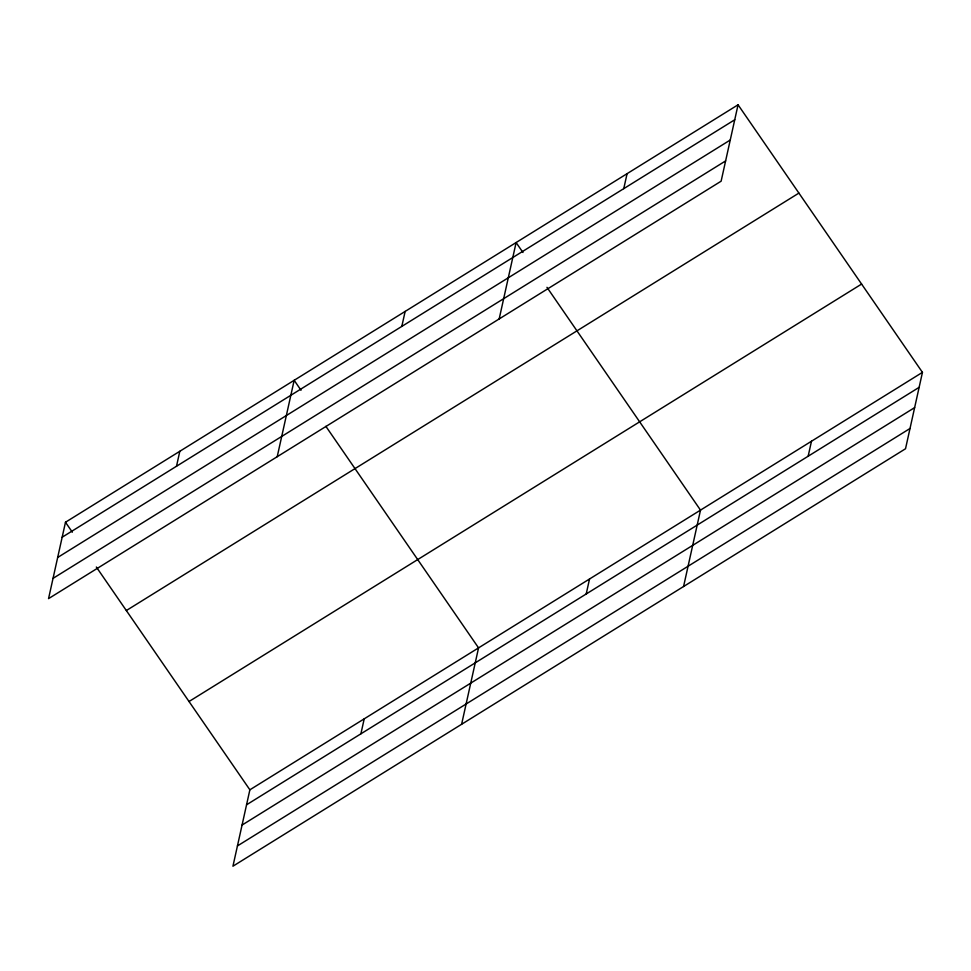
<?xml version="1.0" encoding="UTF-8"?>
<svg xmlns="http://www.w3.org/2000/svg" width="971" height="971" viewBox="0 0 971 971"><rect width="100%" height="100%" fill="white"/><g stroke="black" fill="none" stroke-linecap="round" stroke-linejoin="round"><path stroke-width="1.46" d="M738.057 104.795L65.482 522.24L48.55 598.634L721.125 181.189L738.057 104.795L922.45 372.366L905.518 448.76L232.943 866.205L249.875 789.811L922.45 372.366M176.504 466.25L179.817 451.272M277.221 456.698L294.164 380.304L301.022 390.257M401.812 326.402L405.138 311.436M360.896 733.821L364.21 718.856M499.179 318.937L516.111 242.556L522.968 252.496M461.613 724.269L478.557 647.888L325.868 426.33M623.758 188.641L627.084 173.675M586.205 593.973L589.531 579.007M683.572 586.52L700.504 510.127L546.964 287.319M808.151 456.224L811.477 441.247M62.168 537.218L734.744 119.761M57.677 557.475L730.241 140.03M53.041 578.364L725.616 160.919M126.339 610.541L798.902 193.095M189.029 701.511L861.605 284.066M246.561 804.789L919.136 387.344M242.07 825.059L914.633 407.614M237.434 845.935L910.009 428.49M65.482 522.24L72.34 532.193M96.335 567.015L249.875 789.811"/></g></svg>
